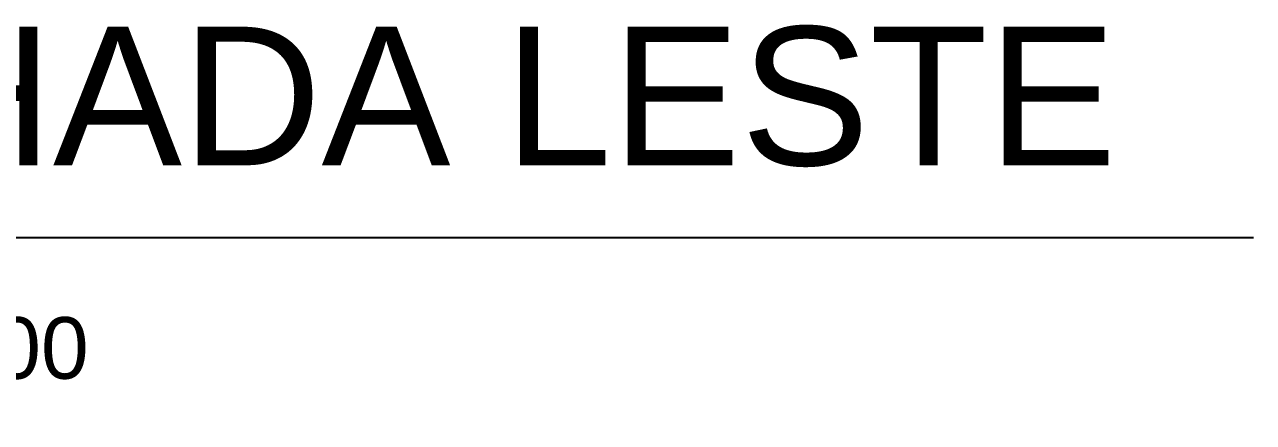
# Model space of a CAD drawing. Header units: metres. Extents: x 47682 to 48001, y 23344 to 23573.
# Drawn here: x 47961.37 to 48001.33, y 23466.12 to 23479.04 of the extents above; entities that cross this region are included whole.
import ezdxf
from ezdxf.enums import TextEntityAlignment as Align

# ---------------------------------------------------------------- set-up
doc = ezdxf.new("R2010")
doc.units = ezdxf.units.M
doc.header["$LTSCALE"] = 0.25
for name, color, linetype in [('0 @ 0.1', 7, 'Continuous'), ('0 @ 1', 7, 'Continuous'), ('SIMB_02', 2, 'Continuous'), ('SIMB_TXT', 1, 'Continuous')]:
    doc.layers.add(name, color=color, linetype=linetype)
doc.styles.add('SIMB', font='arial.ttf')

# ---------------------------------------------------------------- blocks, each defined once
blk = doc.blocks.new('*U231')
at = {"layer": 'SIMB_02'}
blk.add_line((6, 0), (66.164, 0), dxfattribs=at)
blk.add_circle((0, 0), 6, dxfattribs=at)
at = {"layer": 'SIMB_TXT', "style": 'SIMB'}
blk.add_text('ESCALA:', height=2, dxfattribs=at).set_placement((8.936, -4.582))
blk.add_attdef('TITULO_DO_DESENHO', text='', height=4.5, dxfattribs=at).set_placement((10.022, 1), align=Align.BOTTOM_LEFT)
blk.add_attdef('NUM', text='', height=4.5, dxfattribs=at).set_placement((0, 0), align=Align.MIDDLE_CENTER)
blk.add_attdef('ESCALA', (21.304, -4.582), '', height=2, dxfattribs=at)
blk = doc.blocks.new('*U467')
at = {"layer": '0 @ 0.1', "xscale": 0.1, "yscale": 0.1, "zscale": 0.1}
blk.add_blockref('*U231', (47935.166, 23472.123), dxfattribs=at).add_auto_attribs({'TITULO_DO_DESENHO': 'FACHADA LESTE', 'NUM': '06', 'ESCALA': '1/100'})
at = {"layer": '0 @ 1'}
blk.add_blockref('*U231', (47935.166, 23472.123), dxfattribs=at).add_auto_attribs({'TITULO_DO_DESENHO': 'FACHADA LESTE', 'NUM': '06', 'ESCALA': '1/100'})

msp = doc.modelspace()

# ---------------------------------------------------------------- block references
msp.add_blockref('*U467', (0, 0))

doc.saveas('drawing.dxf')
